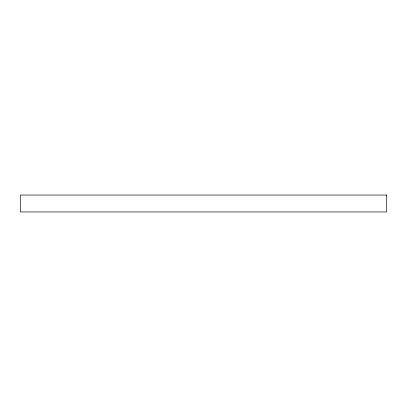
<?xml version="1.0" encoding="UTF-8"?>
<svg xmlns="http://www.w3.org/2000/svg" width="407" height="407" viewBox="0 0 407 407"><rect width="100%" height="100%" fill="white"/><g stroke="black" fill="none" stroke-linecap="round" stroke-linejoin="round"><path stroke-width="0.61" d="M386.65 195.045L20.35 195.045L20.35 211.955L386.65 211.955L386.65 195.045"/></g></svg>
